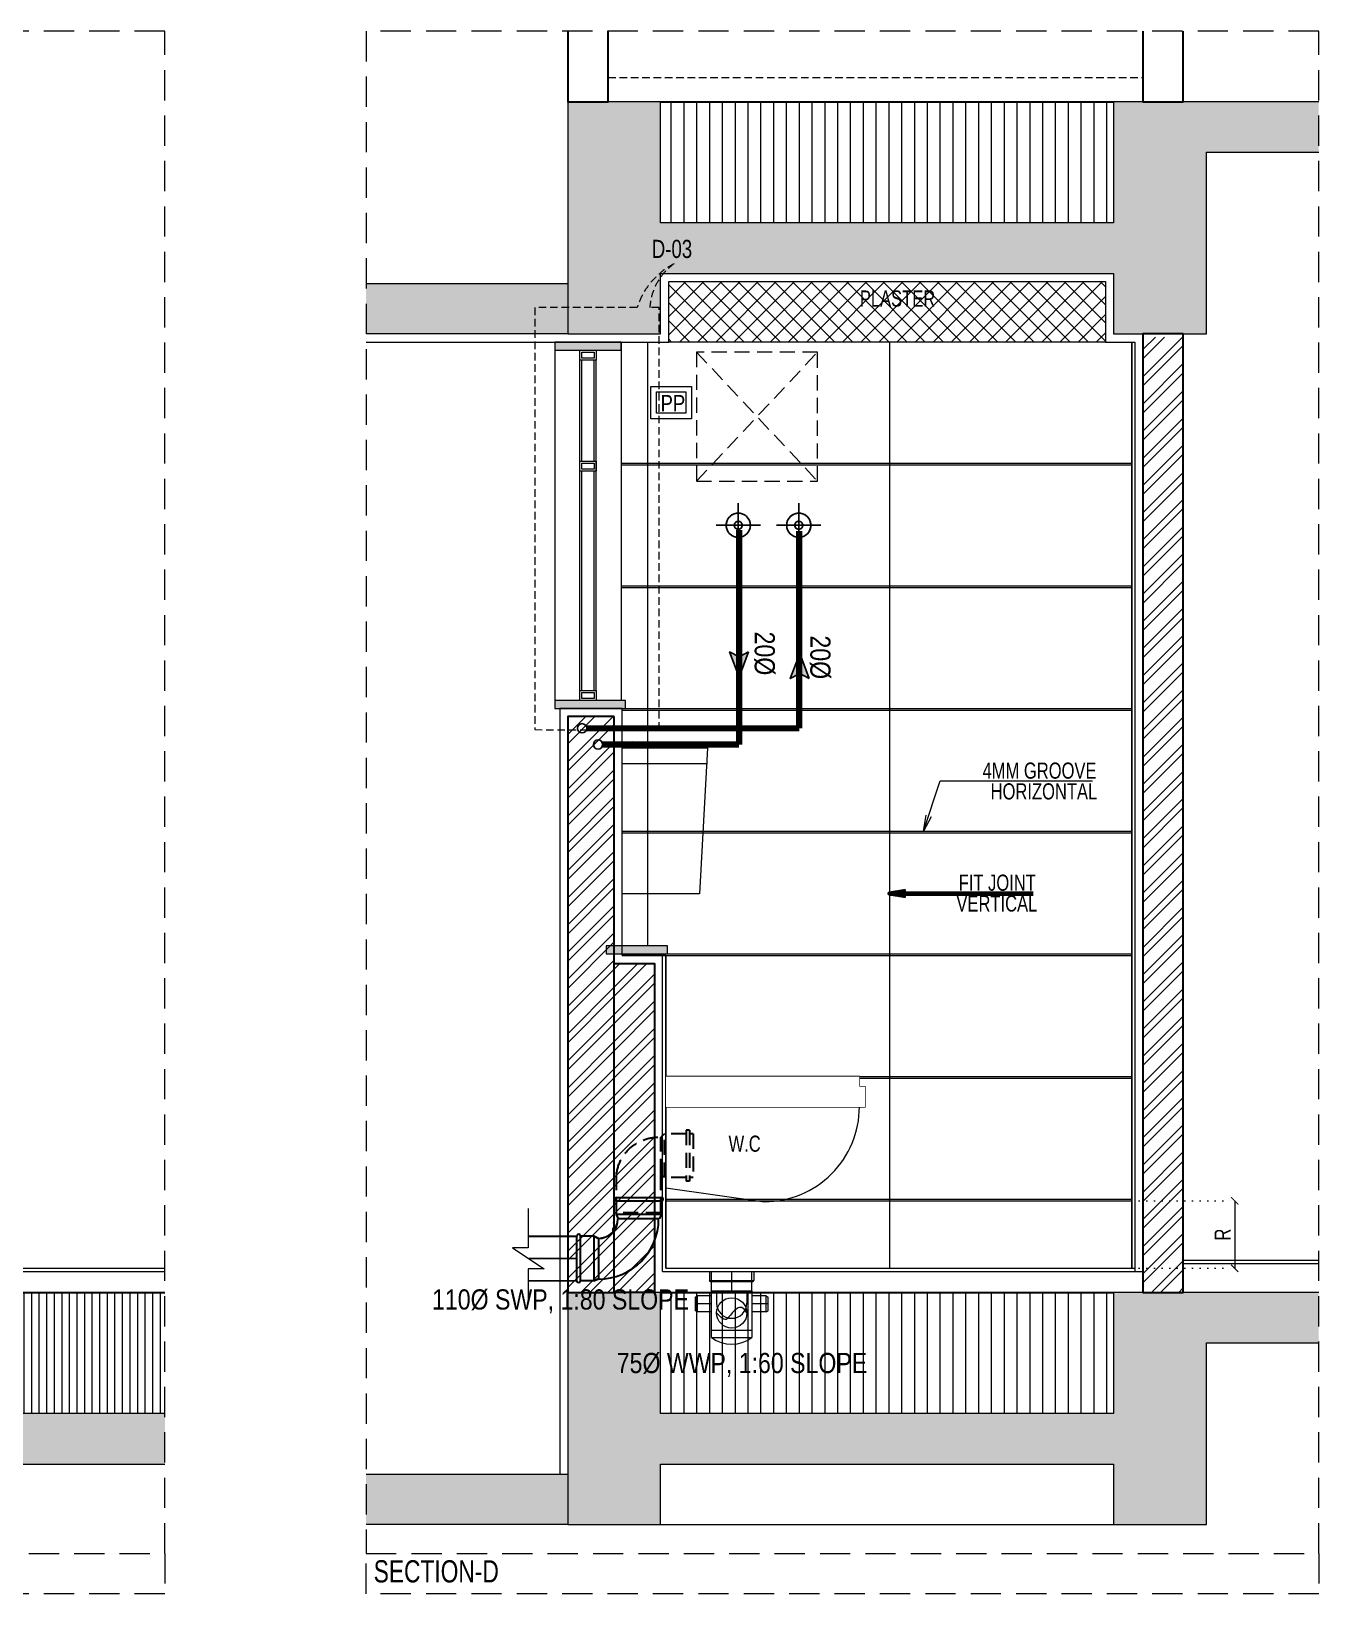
# Model space of a CAD drawing. Header units: inches. Extents: x 899679 to 12882928, y -3363313 to 527800.
# Drawn here: x 962150 to 965341, y 509248 to 513120 of the extents above; entities that cross this region are included whole.
import ezdxf

# ---------------------------------------------------------------- set-up
doc = ezdxf.new("R2010")
doc.units = ezdxf.units.IN
doc.header["$LTSCALE"] = 150
for name, pattern in [('CENTER', [2, 1.25, -0.25, 0.25, -0.25]), ('DASHED', [0.75, 0.5, -0.25]), ('DASHED2', [0.375, 0.25, -0.125]), ('DOT2', [0.125, 0, -0.125]), ('HIDDEN', [0.375, 0.25, -0.125]), ('HIDDEN2', [0.1875, 0.125, -0.0625])]:
    doc.linetypes.add(name, pattern=pattern)
for name, color, linetype, lineweight in [('46', 46, 'Continuous', 5), ('a-Wall-HM', 30, 'Continuous', 20), ('DOTTED LINE-MSA', 3, 'HIDDEN2', 13), ('ELE-03-MSA', 145, 'Continuous', 18), ('ele02', 4, 'Continuous', 9), ('ele03', 147, 'Continuous', 5), ('FILING-MSA', 253, 'Continuous', 9), ('g-cent-sym', 8, 'Continuous', 15), ('g-dot', 8, 'HIDDEN', 9), ('g-ele-02', 8, 'Continuous', 9), ('g-r.c.c', 8, 'Continuous', 15), ('g-text', 8, 'Continuous', 9), ('g-wall', 8, 'Continuous', 30), ('P.FIXTURE-MSA', 8, 'Continuous', 5), ('P_SOIL WASTE PIPE', 6, 'DASHED2', 30), ('P_SW PIPE', 6, 'Continuous', 9), ('P_WW PIPE', 4, 'Continuous', 9), ('PLASTER', 3, 'Continuous', 9), ('SHEET', 7, 'Continuous', 13), ('TEXT DETAIL-MSA', 212, 'Continuous', 13), ('TILE', 8, 'Continuous', 13), ('WALL HATCH-MSA', 251, 'Continuous', 9), ('WALL TILE', 250, 'Continuous', 13)]:
    doc.layers.add(name, color=color, linetype=linetype, lineweight=lineweight)
for name, color, linetype in [('g-sol250', 8, 'Continuous'), ('P_DOMESTIC GRAVITY PIPE', 3, 'Continuous'), ('P_HOT WATER PIPE', 1, 'HIDDEN'), ('P_WASTE WATER PIPE', 4, 'DASHED2'), ('R.C.C HATCH-MSA', 250, 'Continuous'), ('TILE HATCH', 253, 'Continuous'), ('TILE SECTION', 152, 'Continuous')]:
    doc.layers.add(name, color=color, linetype=linetype)
doc.styles.add('AR', font='swisscl.ttf')
doc.styles.add('ARIAL', font='swisscl.ttf')
doc.styles.add('arial unicode', font='swisscl.ttf', dxfattribs={"height": 165})
doc.styles.add('PLUMBING TEXT', font='ARIALN.TTF')
doc.styles.add('SWINS', font='swissc.ttf')
doc.dimstyles.new('25', dxfattribs={"dimtxt": 40, "dimasz": 18, "dimexe": 0, "dimexo": 0, "dimgap": 10, "dimtad": 1, "dimdec": 0, "dimzin": 3, "dimdsep": 46, "dimtxsty": 'ARIAL', "dimblk": 'ARCHTICK', "dimcen": 0, "dimclrd": 256, "dimclre": 256, "dimclrt": 256, "dimadec": 0, "dimazin": 0, "dimtfac": 1, "dimtdec": 0, "dimtmove": 1, "dimatfit": 0, "dimfxl": 1, "dimtolj": 1, "dimtzin": 0, "dimlwd": 18, "dimlwe": 5, "dimarcsym": 0})
doc.dimstyles.new('75', dxfattribs={"dimtxt": 115, "dimasz": 50, "dimexe": 75, "dimexo": 0, "dimgap": 25, "dimtad": 1, "dimdec": 0, "dimzin": 0, "dimdsep": 46, "dimtxsty": 'ARIAL', "dimblk": 'ARCHTICK', "dimcen": 0.09, "dimdle": 75, "dimclrd": 256, "dimclre": 256, "dimclrt": 256, "dimadec": 0, "dimazin": 0, "dimtfac": 1, "dimtdec": 0, "dimtofl": 0, "dimtmove": 1, "dimatfit": 0, "dimfxl": 1, "dimtolj": 1, "dimtzin": 0, "dimlwd": -1, "dimlwe": -1, "dimarcsym": 0})
pattern_1 = [(45, (-5739.017, -32245.29), (-33.6759605, 33.6759605), []), (45, (-5716.567, -32245.29), (-33.6759605, 33.6759605), [])]

# ---------------------------------------------------------------- blocks, each defined once
blk = doc.blocks.new('_ArchTick')
at = {"color": 0, "linetype": 'ByBlock', "const_width": 0.15}
blk.add_lwpolyline([(-0.5, -0.5), (0.5, 0.5)], dxfattribs=at)
blk = doc.blocks.new('W.S SIDE ELE.')
for points in [[(479.6, 25), (0, 25), (0, 0), (479.6, 0)], [(494.6, 0), (0, 0), (0, -50), (494.6, -50)]]:
    blk.add_lwpolyline(points, close=True)
blk.add_lwpolyline([(479.6, -50), (0, -50), (0, -250.8), (244.5, -285.1, 0.414214), (479.6, -50)], format="xyb", close=True)
blk.add_wipeout([(479.6, 25), (0, 25), (0, 0), (479.6, 0)])
blk.add_wipeout([(494.6, 0), (0, 0), (0, -50), (494.6, -50)])
blk = doc.blocks.new('*D35')
at = {"layer": 'Defpoints', "color": 0, "transparency": 16777216}
for p in [(964877.3, 510221.7), (964877.3, 510054.7), (965132.6, 510054.7)]:
    blk.add_point(p, dxfattribs=at)
at = {"layer": 'TEXT DETAIL-MSA', "linetype": 'DOT2', "lineweight": 5, "transparency": 16777216}
for p, q in [((964877.3, 510221.7), (965132.6, 510221.7)), ((964877.3, 510054.7), (965132.6, 510054.7))]:
    blk.add_line(p, q, dxfattribs=at)
at = {"layer": 'TEXT DETAIL-MSA', "lineweight": 18, "transparency": 16777216}
blk.add_line((965132.6, 510221.7), (965132.6, 510054.7), dxfattribs=at)
at = {"layer": 'TEXT DETAIL-MSA', "linetype": 'ByBlock', "lineweight": 18, "transparency": 16777216, "xscale": 18, "yscale": 18, "zscale": 18}
for p, rotation in [((965132.6, 510221.7), 90), ((965132.6, 510054.7), 270)]:
    blk.add_blockref('_ArchTick', p, dxfattribs=dict(at, rotation=rotation))
at = {"layer": 'TEXT DETAIL-MSA', "transparency": 16777216, "insert": (965102.6, 510138.2), "char_height": 40, "attachment_point": 5, "rotation": 90, "style": 'ARIAL'}
blk.add_mtext('\\A1;R', dxfattribs=at)
blk = doc.blocks.new('A$C9c2250e5')
at = {"layer": 'P.FIXTURE-MSA'}
for p, q in [((-186, 376.4), (-211.2, 361.7)), ((-211.2, 361.7), (-191.6, 0)), ((0, 361.7), (-211.2, 361.7)), ((-25.2, 376.4), (-186, 376.4)), ((-25.2, 376.4), (0, 361.7)), ((0, 0), (0, 361.7)), ((0, 322.6), (-211.2, 322.6)), ((-191.6, 0), (0, 0))]:
    blk.add_line(p, q, dxfattribs=at)
blk = doc.blocks.new('BC')
at = {"ltscale": 100}
for p, q in [((0, -55), (0, 55)), ((-55, 0), (55, 0))]:
    blk.add_line(p, q, dxfattribs=at)
at = {"ltscale": 150}
for radius in [30, 10]:
    blk.add_circle((0, 0), radius, dxfattribs=at)
blk = doc.blocks.new('G$C06062618')
at = {"layer": 'FILING-MSA'}
h = blk.add_hatch(dxfattribs=at)
h.set_pattern_fill('ANSI31', color=251, scale=150, angle=45)
h.set_pattern_definition([(90, (-1040442.354, -677959.675), (-18.75, 0), [])])
h.paths.add_polyline_path([(2712.2, 446.3), (2712.2, 746.3), (550, 746.3), (550, 446.3)])
h.paths.add_polyline_path([(3262.2, 446.3), (3262.2, 746.3), (2812.2, 746.3), (2812.2, 446.3)])
at = {"layer": 'R.C.C HATCH-MSA'}
h = blk.add_hatch(color=251, dxfattribs=at)
h.dxf.hatch_style = 1
h.paths.add_polyline_path([(3262.2, 446.3), (0, 446.3), (0, 321.3), (3262.2, 321.3)])
h.paths.add_polyline_path([(2812.2, 3271.3), (2812.2, 3396.3), (0, 3396.3), (0, 3271.3)])
at = {"layer": 'g-r.c.c', "color": 251}
for points in [[(3262.2, 446.3), (0, 446.3)], [(0, 321.3), (3262.2, 321.3)]]:
    blk.add_lwpolyline(points, dxfattribs=at)
at = {"layer": 'g-wall', "color": 251}
blk.add_line((2812.2, 746.3), (3262.2, 746.3), dxfattribs=at)
at = {"layer": 'SHEET', "color": 251, "linetype": 'HIDDEN', "ltscale": 2}
for points in [[(0, 100), (3262.2, 100), (3262.2, 3871.3), (0, 3871.3)], [(0, 100), (3262.2, 100), (3262.2, 0), (0, 0)]]:
    blk.add_lwpolyline(points, close=True, dxfattribs=at)
at = {"layer": 'TILE', "color": 251}
for p, q in [((2812.2, 806.3), (3262.2, 806.3)), ((2812.2, 798.3), (3262.2, 798.3))]:
    blk.add_line(p, q, dxfattribs=at)
blk = doc.blocks.new('ARR')
at = {"ltscale": 0.025}
h = blk.add_hatch(color=256, dxfattribs=at)
edge = h.paths.add_edge_path()
edge.add_line((249, 94), (0, 0))
edge.add_line((0, 0), (249, -94))
edge.add_line((249, -94), (200, 0))
edge.add_line((200, 0), (249, 94))
at = {"color": 7, "linetype": 'Continuous', "ltscale": 0.025}
blk.add_lwpolyline([(249, 94), (0, 0), (249, -94), (200, 0)], close=True, dxfattribs=at)
blk = doc.blocks.new('A$C610D543C')
at = {"layer": 'P_SOIL WASTE PIPE'}
for p, q in [((0, -20.3), (0, 75.6)), ((-110, -20.3), (0, -20.3))]:
    blk.add_line(p, q, dxfattribs=at)
for points in [[(-190, 175.4), (-190, 66.9)], [(-190, 175.4), (-181.3, 175.4)], [(-181.3, 184.7), (-172.6, 184.7)], [(-181.3, 184.7), (-181.3, 57.7)], [(-172.6, 184.7), (-172.6, 57.7)], [(-172.6, 175.4), (-118.7, 175.4)], [(-118.7, 66.9), (-118.7, 175.4)], [(-118.7, 175.4), (-110, 166.8)], [(-110, 75.6), (-110, 166.8)], [(-110, 75.6), (-110, 166.8)], [(-190, 66.9), (-181.3, 66.9)], [(-181.3, 57.7), (-172.6, 57.7)], [(-172.6, 66.9), (-118.7, 66.9)], [(-118.7, 66.9), (-110, 75.6)], [(-110, -20.3), (-110, 75.6)]]:
    blk.add_lwpolyline(points, dxfattribs=at)
blk.add_arc((-104.1, 61.9), 105, 7.4857, 93.21, dxfattribs=at)
blk = doc.blocks.new('A$Cd4e59e3e')
at = {"layer": 'P_SOIL WASTE PIPE', "linetype": 'Continuous'}
for p, q in [((-56, 0), (56, 0)), ((-55.6, -41.9), (-55.6, -8.6)), ((-55.6, -8.6), (56, -8.6)), ((56, -8.6), (56, -41.9)), ((-50.9, -53.1), (-55.6, -41.9)), ((56, -41.9), (-55.6, -41.9)), ((50.2, -53.1), (-50.9, -53.1)), ((56, -41.9), (50.2, -53.1)), ((-153.7, -207.1), (-153.7, -95.1)), ((-145.1, -95.1), (-111.8, -95.1)), ((-145.1, -206.7), (-145.1, -95.1)), ((-111.8, -95.1), (-100.6, -100.9)), ((-111.8, -95.1), (-100.6, -100.9)), ((-111.8, -95.1), (-111.8, -206.7)), ((-100.6, -100.9), (-100.6, -202)), ((-111.8, -206.7), (-145.1, -206.7)), ((-100.6, -202), (-111.8, -206.7))]:
    blk.add_line(p, q, dxfattribs=at)
at = {"layer": 'P_SOIL WASTE PIPE', "linetype": 'Continuous', "ltscale": 200}
for p, q in [((-111.8, -95.7), (-100.6, -101.4)), ((-111.8, -95.7), (-111.8, -207.3)), ((-111.8, -95.7), (-100.6, -101.4)), ((-111.8, -95.7), (-111.8, -207.3)), ((-100.6, -101.4), (-100.6, -202.5)), ((-100.6, -101.4), (-100.6, -202.5)), ((-100.6, -202.5), (-111.8, -207.3)), ((-100.6, -202.5), (-111.8, -207.3))]:
    blk.add_line(p, q, dxfattribs=at)
for radius in [48.3, 149.4]:
    blk.add_arc((-100.6, -53.1), radius, 270, 360, dxfattribs=at)
at = {"layer": 'P_SOIL WASTE PIPE', "linetype": 'Continuous'}
for centre, major_axis, start_param, end_param in [((-55.5, -4.3), (-3.06, 3.06), 5.596847, 8.613303), ((55.9, -4.3), (-3.05, 3.05), 2.381065, 5.472916), ((-149.4, -95.2), (-3.05, -3.05), 2.381065, 5.472916), ((-149.4, -206.6), (-3.06, -3.06), 5.596847, 8.613303)]:
    blk.add_ellipse(centre, major_axis=major_axis, ratio=1, start_param=start_param, end_param=end_param, dxfattribs=at)
blk = doc.blocks.new('MULTI FLOOR TRAP 75 DIA-1')
for p, q in [((-85, 42.5), (-90, 39.5)), ((-90, 5.5), (-90, 39.5)), ((-50, 42.5), (-85, 42.5)), ((-85, 2.5), (-85, 42.5)), ((-50, -61), (-50, 54.5)), ((-50, 54.5), (50, 54.5)), ((50, 54.5), (50, -61)), ((85, 42.5), (50, 42.5)), ((85, 2.5), (85, 42.5)), ((85, 42.5), (90, 39.5)), ((90, 5.5), (90, 39.5)), ((-85, 2.5), (-90, 5.5)), ((-50, 2.5), (-85, 2.5)), ((85, 2.5), (50, 2.5)), ((85, 2.5), (90, 5.5)), ((50, -43.7), (-50, -43.7)), ((-50, -61), (50, -61))]:
    blk.add_line(p, q)
at = {"linetype": 'CENTER'}
for p, q in [((-50, 22.5), (-90, 22.5)), ((90, 22.5), (50, 22.5))]:
    blk.add_line(p, q, dxfattribs=at)
blk.add_circle((0, 0), 37.5)
blk.add_arc((0, 7.1), 84.4, 233.691, 306.309)
blk.add_spline([(37.5, 0), (25.3, 13.2), (0.9, 0), (-14.1, -15.9), (-37.5, 0)], degree=3)
blk = doc.blocks.new('A$C69b1f24a')
at = {"layer": 'P_WW PIPE'}
for p, q in [((-55, 0), (55, 0)), ((-55, 0), (-55, -22.1)), ((-50, -48.1, 0), (-50, 0, 0)), ((0, -48.1, 0), (0, 0, 0)), ((-55, -22.1), (55, -22.1)), ((-53.2, -25.1), (-55, -22.1)), ((-53.2, -25.1), (53.2, -25.1)), ((50, -48.1, 0), (50, 0, 0)), ((53.2, -25.1), (55, -22.1)), ((55, 0), (55, -22.1)), ((-37.5, -48.9, 0), (-37.5, -78.4, 0)), ((37.5, -48.9, 0), (37.5, -78.4, 0))]:
    blk.add_line(p, q, dxfattribs=at)
blk.add_arc((0, -78.4, 0), 37.5, 180, 0, dxfattribs=at)
blk.add_blockref('MULTI FLOOR TRAP 75 DIA-1', (0, -102.6, 0), dxfattribs=at)
blk = doc.blocks.new('G$C75CD27FB')
at = {"layer": 'g-dot', "color": 251}
for p, q in [((89, -44.9, 0), (389, -364.8, 0)), ((89, -364.8, 0), (389, -45.1, 0))]:
    blk.add_line(p, q, dxfattribs=at)
at = {"layer": 'g-dot', "color": 251, "elevation": 0}
blk.add_lwpolyline([(89, -45.1), (89, -364.8), (389, -364.8), (389, -45.1)], close=True, dxfattribs=at)
at = {"color": 251, "xscale": -1}
for p in [(192.4, -474, 0.4), (342.4, -474, 0.4)]:
    blk.add_blockref('BC', p, dxfattribs=at)

msp = doc.modelspace()

# ---------------------------------------------------------------- hatches: boundary and pattern name
at = {"layer": 'FILING-MSA'}
h = msp.add_hatch(dxfattribs=at)
h.set_pattern_fill('ANSI31', color=251, scale=10, angle=45)
h.set_pattern_definition([(90, (4251.35, -32245.29), (-31.75, 0), [])])
h.paths.add_polyline_path([(964832.47, 509994.66), (963709.92, 509994.66), (963709.92, 509694.66), (964832.47, 509694.66)])
h.paths.add_polyline_path([(964832.47, 512944.66), (963709.92, 512944.66), (963709.92, 512644.66), (964832.47, 512644.66)])
at = {"layer": 'g-sol250'}
h = msp.add_hatch(color=251, dxfattribs=at)
h.dxf.hatch_style = 1
h.paths.add_polyline_path([(963611.92, 512349.66), (963447.92, 512349.66), (963447.92, 512329.66), (963611.92, 512329.66)])
h = msp.add_hatch(color=251, dxfattribs=at)
h.dxf.hatch_style = 1
h.paths.add_polyline_path([(963622.92, 511461.66), (963447.92, 511461.66), (963447.92, 511441.66), (963622.92, 511441.66)])
h = msp.add_hatch(color=251, dxfattribs=at)
h.dxf.hatch_style = 1
h.paths.add_polyline_path([(963574.92, 510833.66), (963726.92, 510833.66), (963726.92, 510853.66), (963574.92, 510853.66)])
at = {"layer": 'R.C.C HATCH-MSA'}
h = msp.add_hatch(color=251, dxfattribs=at)
h.dxf.hatch_style = 1
h.paths.add_polyline_path([(963479.92, 512494.66), (962979.92, 512494.66), (962979.92, 512369.66), (963479.92, 512369.66)])
h.paths.add_polyline_path([(963479.92, 509544.66), (962979.92, 509544.66), (962979.92, 509419.66), (963479.92, 509419.66)])
h.paths.add_polyline_path([(965340.97, 509869.66), (965340.97, 509994.66), (964832.47, 509994.66), (964832.47, 509694.66), (963709.92, 509694.66), (963709.92, 509994.66), (963479.92, 509994.66), (963479.92, 509419.66), (963709.92, 509419.66), (963709.92, 509569.66), (964832.47, 509569.66), (964832.47, 509419.66), (965062.47, 509419.66), (965062.47, 509869.66)])
h.paths.add_polyline_path([(965340.97, 512819.66), (965340.97, 512944.66), (964832.47, 512944.66), (964832.47, 512644.66), (963709.92, 512644.66), (963709.92, 512944.66), (963479.92, 512944.66), (963479.92, 512369.66), (963579.92, 512369.66), (963709.92, 512369.66), (963709.92, 512519.66), (964832.47, 512519.66), (964832.47, 512369.66), (965062.47, 512369.66), (965062.47, 512819.66)])
at = {"layer": 'TILE HATCH'}
h = msp.add_hatch(dxfattribs=at)
h.set_pattern_fill('ANSI37', color=251, scale=10, angle=180)
h.set_pattern_definition([(225, (-5739.017, -32245.29), (22.4506403, -22.4506403), []), (315, (-5739.017, -32245.29), (22.4506403, 22.4506403), [])])
h.paths.add_polyline_path([(964812.47, 512349.66), (964812.47, 512499.66), (963729.92, 512499.66), (963729.92, 512349.66)])
at = {"layer": 'WALL HATCH-MSA'}
h = msp.add_hatch(dxfattribs=at)
h.set_pattern_fill('ANSI32', color=251, scale=5)
h.set_pattern_definition(pattern_1)
h.paths.add_polyline_path([(965005.32, 512361.66), (964905.32, 512361.66), (964905.32, 509994.66), (965005.32, 509994.66)])
h.paths.add_polyline_path([(963594.92, 511421.66), (963479.92, 511421.66), (963479.92, 509994.66), (963594.92, 509994.66)])
h = msp.add_hatch(dxfattribs=at)
h.set_pattern_fill('ANSI32', color=251, scale=5)
h.set_pattern_definition(pattern_1)
h.paths.add_polyline_path([(963594.92, 510809.66), (963594.92, 509994.66), (963694.92, 509994.66), (963694.92, 510809.66)])

# ---------------------------------------------------------------- linework, layer by layer
at = {"layer": 'a-Wall-HM', "color": 251, "linetype": 'Continuous'}
msp.add_line((963483.92, 511441.66, 218.98), (963583.92, 511441.66, 218.98), dxfattribs=at)
at = {"layer": 'DOTTED LINE-MSA', "color": 251}
msp.add_line((963579.92, 513004.66), (964905.32, 513004.66), dxfattribs=at)
at = {"layer": 'ELE-03-MSA', "color": 251}
msp.add_line((963709.92, 509419.66), (964832.47, 509419.66), dxfattribs=at)
at = {"layer": 'ele02', "color": 251}
for points in [[(963549.92, 512329.66), (963549.92, 512304.66), (963509.92, 512304.66), (963509.92, 512329.66)], [(963544.92, 512324.66), (963544.92, 512309.66), (963514.92, 512309.66), (963514.92, 512324.66)], [(963549.92, 512054.66), (963549.92, 512029.66), (963509.92, 512029.66), (963509.92, 512054.66)], [(963544.92, 512049.66), (963544.92, 512034.66), (963514.92, 512034.66), (963514.92, 512049.66)]]:
    msp.add_lwpolyline(points, close=True, dxfattribs=at)
at = {"layer": 'ele02', "color": 251, "elevation": 0}
for points in [[(963549.92, 511486.66), (963549.92, 511461.66), (963509.92, 511461.66), (963509.92, 511486.66)], [(963544.92, 511481.66), (963544.92, 511466.66), (963514.92, 511466.66), (963514.92, 511481.66)]]:
    msp.add_lwpolyline(points, close=True, dxfattribs=at)
at = {"layer": 'ele03', "color": 251}
for p, q in [((963447.92, 512349.66), (963447.92, 511461.66)), ((963611.92, 512349.66), (963611.92, 511461.66)), ((963611.92, 512349.66), (963611.92, 511461.66)), ((963509.92, 511486.66), (963509.92, 512304.66)), ((963514.92, 512054.66), (963514.92, 512304.66)), ((963544.92, 512054.66), (963544.92, 512304.66)), ((963549.92, 511486.66), (963549.92, 512304.66)), ((963514.92, 511486.66), (963514.92, 512029.66)), ((963544.92, 511486.66), (963544.92, 512029.66))]:
    msp.add_line(p, q, dxfattribs=at)
at = {"layer": 'g-cent-sym', "color": 251, "linetype": 'HIDDEN', "ltscale": 0.5, "elevation": 1}
msp.add_lwpolyline([(963398.08, 512435.22), (963397.77, 511389.23), (963706.14, 511389.04), (963706.44, 512435.04), (963683.3, 512435.06, -0.2302944), (963743.84, 512543.95, 0.1998407), (963651.62, 512435.1)], format="xyb", close=True, dxfattribs=at)
at = {"layer": 'g-ele-02', "color": 251, "ltscale": 750}
for points in [[(963611.92, 512329.66), (963611.92, 512349.66), (963447.92, 512349.66), (963447.92, 512329.66)], [(963622.92, 511441.66), (963622.92, 511461.66), (963447.92, 511461.66), (963447.92, 511441.66)]]:
    msp.add_lwpolyline(points, close=True, dxfattribs=at)
at = {"layer": 'g-ele-02', "color": 251}
for points in [[(963677.32, 512349.66), (963677.32, 510853.66)], [(964812.47, 512349.66), (963729.92, 512349.66)]]:
    msp.add_lwpolyline(points, dxfattribs=at)
msp.add_lwpolyline([(963574.92, 510833.66), (963726.92, 510833.66), (963726.92, 510853.66), (963574.92, 510853.66)], close=True, dxfattribs=at)
at = {"layer": 'g-r.c.c', "color": 251}
for points in [[(965340.97, 512944.66), (964832.47, 512944.66), (964832.47, 512644.66), (963709.92, 512644.66), (963709.92, 512944.66), (963479.92, 512944.66), (963479.92, 512369.66), (963709.92, 512369.66), (963709.92, 512519.66), (964832.47, 512519.66), (964832.47, 512369.66), (965062.47, 512369.66), (965062.47, 512819.66), (965340.97, 512819.66)], [(962979.92, 512494.66), (963479.92, 512494.66), (963479.92, 512369.66), (962979.92, 512369.66)], [(965340.97, 509994.66), (964832.47, 509994.66), (964832.47, 509694.66), (963709.92, 509694.66), (963709.92, 509994.66), (963479.92, 509994.66), (963479.92, 509419.66), (963709.92, 509419.66), (963709.92, 509569.66), (964832.47, 509569.66), (964832.47, 509419.66), (965062.47, 509419.66), (965062.47, 509869.66), (965340.97, 509869.66)], [(962979.92, 509544.66), (963479.92, 509544.66), (963479.92, 509419.66), (962979.92, 509419.66)]]:
    msp.add_lwpolyline(points, dxfattribs=at)
at = {"layer": 'g-wall', "color": 251}
for p, q in [((963709.92, 512944.66), (964832.47, 512944.66)), ((963709.92, 509994.66), (964832.47, 509994.66))]:
    msp.add_line(p, q, dxfattribs=at)
for points in [[(963479.92, 513119.66), (963479.92, 512944.66), (963579.92, 512944.66), (963579.92, 513119.66)], [(964905.32, 513119.66), (964905.32, 512944.66), (965005.32, 512944.66), (965005.32, 513119.66)]]:
    msp.add_lwpolyline(points, dxfattribs=at)
for points in [[(965005.32, 512369.66), (964905.32, 512369.66), (964905.32, 509994.66), (965005.32, 509994.66)], [(963594.92, 511421.66), (963479.92, 511421.66), (963479.92, 509994.66), (963594.92, 509994.66)], [(963694.92, 509994.66), (963594.92, 509994.66), (963594.92, 510809.66), (963694.92, 510809.66)]]:
    msp.add_lwpolyline(points, close=True, dxfattribs=at)
at = {"layer": 'P.FIXTURE-MSA', "color": 251}
for points in [[(963786.06, 512159.66), (963686.06, 512159.66), (963686.06, 512239.66), (963786.06, 512239.66)], [(963772.72, 512173), (963699.39, 512173), (963699.39, 512226.33), (963772.72, 512226.33)]]:
    msp.add_lwpolyline(points, close=True, dxfattribs=at)
at = {"layer": 'P_DOMESTIC GRAVITY PIPE', "const_width": 15, "elevation": 0}
msp.add_lwpolyline([(964053.32, 511881.7), (964053.32, 511392.66)], dxfattribs=at)
at = {"layer": 'P_DOMESTIC GRAVITY PIPE', "const_width": 15}
msp.add_lwpolyline([(963526.84, 511392.66), (964053.32, 511392.66)], dxfattribs=at)
at = {"layer": 'P_DOMESTIC GRAVITY PIPE'}
msp.add_circle((963515.37, 511392.66), 11.47, dxfattribs=at)
at = {"layer": 'P_HOT WATER PIPE', "const_width": 15}
for points in [[(963904.52, 511883.82), (963904.52, 511579.7)], [(963904.52, 511579.7), (963904.52, 511352.44)]]:
    msp.add_lwpolyline(points, dxfattribs=at)
at = {"layer": 'P_HOT WATER PIPE', "const_width": 15, "elevation": 0}
msp.add_lwpolyline([(963566.37, 511352.44), (963904.52, 511352.44)], dxfattribs=at)
at = {"layer": 'P_HOT WATER PIPE', "linetype": 'Continuous'}
msp.add_circle((963554.89, 511352.44, 0), 11.47, dxfattribs=at)
at = {"layer": 'P_SOIL WASTE PIPE', "linetype": 'Continuous', "ltscale": 200}
for p, q in [((963381.99, 510134.55, 0), (963502.42, 510134.55, 0)), ((963502.42, 510023.07, 0), (963381.99, 510023.46, 0))]:
    msp.add_line(p, q, dxfattribs=at)
msp.add_arc((963555.53, 510177.09, 0), 48.33, 270, 360, dxfattribs=at)
at = {"layer": 'P_SW PIPE', "elevation": 0}
msp.add_lwpolyline([(963381.99, 510202.67), (963381.99, 510105.51), (963342.67, 510105.51), (963421.3, 510053.71), (963381.99, 510053.71), (963381.99, 509974.82)], dxfattribs=at)
at = {"layer": 'P_WASTE WATER PIPE', "color": 252, "linetype": 'CENTER', "ltscale": 0.005}
msp.add_line((963382.72, 510079.13, 0), (963502.42, 510079.11, 0), dxfattribs=at)
at = {"layer": 'P_WW PIPE'}
for p, q in [((963592, 510168.48, 0), (963592, 510166.72, 0)), ((963590.64, 510154.89, 0), (963590.64, 510143.88, 0)), ((963595.64, 510151.89, 0), (963595.64, 510150.13, 0))]:
    msp.add_line(p, q, dxfattribs=at)
at = {"layer": 'PLASTER', "color": 251, "linetype": 'Continuous', "ltscale": 750}
msp.add_line((963463.92, 511441.66, 218.98), (963603.92, 511441.66, 218.98), dxfattribs=at)
at = {"layer": 'PLASTER', "color": 251}
for points in [[(962979.92, 512349.66), (963729.92, 512349.66), (963729.92, 512499.66), (964812.47, 512499.66), (964812.47, 512349.66), (964885.32, 512349.66), (964885.32, 510046.66)], [(963714.92, 510046.66), (963714.92, 510829.66), (963614.92, 510829.66), (963614.92, 511441.66), (963614.92, 511441.66), (963459.92, 511441.66), (963459.92, 509544.66)]]:
    msp.add_lwpolyline(points, dxfattribs=at)
at = {"layer": 'SHEET', "color": 251, "linetype": 'HIDDEN', "ltscale": 2}
for points in [[(962979.92, 509348.32), (965340.97, 509348.32), (965340.97, 513119.66), (962979.92, 513119.66)], [(962979.92, 509348.32), (965340.97, 509348.32), (965340.97, 509248.32), (962979.92, 509248.32)]]:
    msp.add_lwpolyline(points, close=True, dxfattribs=at)
at = {"layer": 'TILE', "color": 251}
for p, q in [((963722.92, 510054.66), (964885.32, 510054.66)), ((965005.32, 510074.66), (965340.97, 510074.66)), ((965005.32, 510066.66), (965340.97, 510066.66)), ((963714.92, 510046.66), (964905.32, 510046.66))]:
    msp.add_line(p, q, dxfattribs=at)
at = {"layer": 'TILE SECTION', "color": 251}
for points in [[(964877.32, 512349.66), (964877.32, 510054.66)], [(963614.92, 510829.66), (963722.92, 510829.66), (963722.92, 510054.66)]]:
    msp.add_lwpolyline(points, dxfattribs=at)
at = {"layer": 'WALL TILE', "color": 251}
for p, q in [((963611.92, 512049.66), (964877.32, 512049.66)), ((963611.92, 512045.66), (964877.32, 512045.66)), ((963611.92, 511745.66), (964877.32, 511745.66)), ((963611.92, 511741.66), (964877.32, 511741.66)), ((963614.92, 511441.66), (964877.32, 511441.66)), ((963614.92, 511437.66), (964877.32, 511437.66)), ((963614.92, 511137.66), (964877.32, 511137.66)), ((963614.92, 511133.66), (964877.32, 511133.66)), ((963614.92, 510833.66), (964877.32, 510833.66)), ((963614.92, 510829.66), (964877.32, 510829.66)), ((964202.54, 510529.66), (964877.32, 510529.66)), ((964202.54, 510525.66), (964877.32, 510525.66)), ((963722.92, 510225.66), (964877.32, 510225.66)), ((963722.92, 510221.66), (964877.32, 510221.66))]:
    msp.add_line(p, q, dxfattribs=at)
msp.add_lwpolyline([(964277.32, 512349.66), (964277.32, 510054.66)], dxfattribs=at)

# ---------------------------------------------------------------- block references
at = {"color": 1}
msp.add_blockref('G$C06062618', (959219.14, 509248.32), dxfattribs=at)
at = {"color": 251, "xscale": -1}
for name, p in [('BC', (963902.31, 511895.66, 0.37)), ('BC', (964052.34, 511895.66, 0.37)), ('A$C9c2250e5', (963614.92, 510982.66))]:
    msp.add_blockref(name, p, dxfattribs=at)
at = {"layer": '46', "color": 1}
msp.add_blockref('A$C69b1f24a', (963886.15, 510046.66, 0), dxfattribs=at)
at = {"layer": 'P_DOMESTIC GRAVITY PIPE', "linetype": 'Continuous', "xscale": 0.25, "yscale": 0.25, "zscale": 0.25, "rotation": 270}
msp.add_blockref('ARR', (964054.76, 511578.2, 0), dxfattribs=at)
at = {"layer": 'P_HOT WATER PIPE', "xscale": -0.25, "yscale": 0.25, "zscale": 0.25, "rotation": 270}
msp.add_blockref('ARR', (963904.52, 511519.69), dxfattribs=at)
at = {"layer": 'P_WASTE WATER PIPE', "color": 1}
msp.add_blockref('G$C75CD27FB', (963709.92, 512369.66), dxfattribs=at)

# ---------------------------------------------------------------- texts
at = {"layer": 'g-cent-sym', "color": 251, "linetype": 'DASHED', "lineweight": 0, "ltscale": 100, "style": 'ARIAL'}
msp.add_text('D-03', height=45, dxfattribs=at).set_placement((963688.07, 512557.92, 0))
at = {"layer": 'g-text', "color": 251, "style": 'arial unicode'}
for s, height, p in [('PLASTER', 40, (964203.66, 512437.35)), ('4MM GROOVE ', 40, (964507.7, 511267.76, 0)), ('HORIZONTAL', 40, (964527.71, 511216.33, 0)), ('FIT JOINT', 40, (964448.56, 510990.1, 0)), ('VERTICAL', 40, (964442.97, 510938.6, 0)), ('SECTION-D', 55, (962998.87, 509276.36, 0))]:
    msp.add_text(s, height=height, dxfattribs=at).set_placement(p)
at = {"layer": 'g-text', "color": 251, "insert": (963878.34, 510363.13, 0), "char_height": 40, "width": 128.2179, "attachment_point": 4, "style": 'arial unicode'}
msp.add_mtext('W.C', dxfattribs=at)
at = {"layer": 'P.FIXTURE-MSA', "color": 251, "style": 'SWINS'}
msp.add_text('PP', height=40, dxfattribs=at).set_placement((963709.86, 512178.26))
at = {"layer": 'P_DOMESTIC GRAVITY PIPE', "style": 'PLUMBING TEXT'}
msp.add_text('20%%C', height=50, rotation=270, dxfattribs=at).set_placement((964080.9, 511622.65, 0))
at = {"layer": 'P_HOT WATER PIPE', "style": 'PLUMBING TEXT'}
msp.add_text('20%%C', height=50, rotation=270, dxfattribs=at).set_placement((963942.99, 511632.18, 0))
at = {"layer": 'P_SW PIPE', "style": 'PLUMBING TEXT'}
msp.add_text('110Ø SWP, 1:80 SLOPE', height=50, dxfattribs=at).set_placement((963143.46, 509952.48, 0))
at = {"layer": 'P_WW PIPE', "lineweight": 30, "insert": (964221.93, 509845.06, 0), "char_height": 50, "width": 623.9432, "attachment_point": 3, "style": 'PLUMBING TEXT'}
msp.add_mtext('75Ø WWP, 1:60 SLOPE', dxfattribs=at)

# ---------------------------------------------------------------- dimensions: what is measured, and where the dimension line sits
at = {"layer": 'TEXT DETAIL-MSA', "color": 251}
dim = msp.add_linear_dim(base=(965132.6, 510054.66, 0), p1=(964877.32, 510221.66, 0), p2=(964877.32, 510054.66, 0), angle=90, text='R', dimstyle='25', dxfattribs=at)
dim.commit()
dim.dimension.update_dxf_attribs({"geometry": '*D35', "text_midpoint": (965102.6, 510138.16, 0)})

# ---------------------------------------------------------------- leaders
at = {"layer": 'g-text', "color": 251}
for points, override in [([(964361.66, 511137.66), (964402.88, 511262.66), (964780.44, 511262.66)], {"dimtxt": 90, "dimasz": 40, "dimgap": 10, "dimtad": 0, "dimtxsty": 'AR', "dimclrd": 256, "dimldrblk": 'Open'}), ([(964277.32, 510983.66, 0), (964632.91, 510983.66, 0)], {"dimscale": 1, "dimtxt": 90, "dimasz": 40, "dimgap": 10, "dimtad": 0, "dimtxsty": 'AR', "dimclrd": 256, "dimldrblk": 'Open', "dimlwd": 65535})]:
    msp.add_leader(points, dimstyle='75', override=override, dxfattribs=at)

# ---------------------------------------------------------------- next in the draw order: block references
at = {"layer": 'P.FIXTURE-MSA', "color": 251}
msp.add_blockref('W.S SIDE ELE.', (963722.92, 510504.66), dxfattribs=at)

# ---------------------------------------------------------------- next in the draw order: block references
at = {"layer": 'P_SOIL WASTE PIPE', "color": 1, "linetype": 'ByBlock', "lineweight": 5, "ltscale": 0.3, "xscale": -1}
msp.add_blockref('A$C610D543C', (963600.55, 510212.62, 0), dxfattribs=at)
at = {"layer": 'P_SOIL WASTE PIPE', "color": 2}
msp.add_blockref('A$Cd4e59e3e', (963656.27, 510230.2, 0), dxfattribs=at)

doc.saveas('drawing.dxf')
